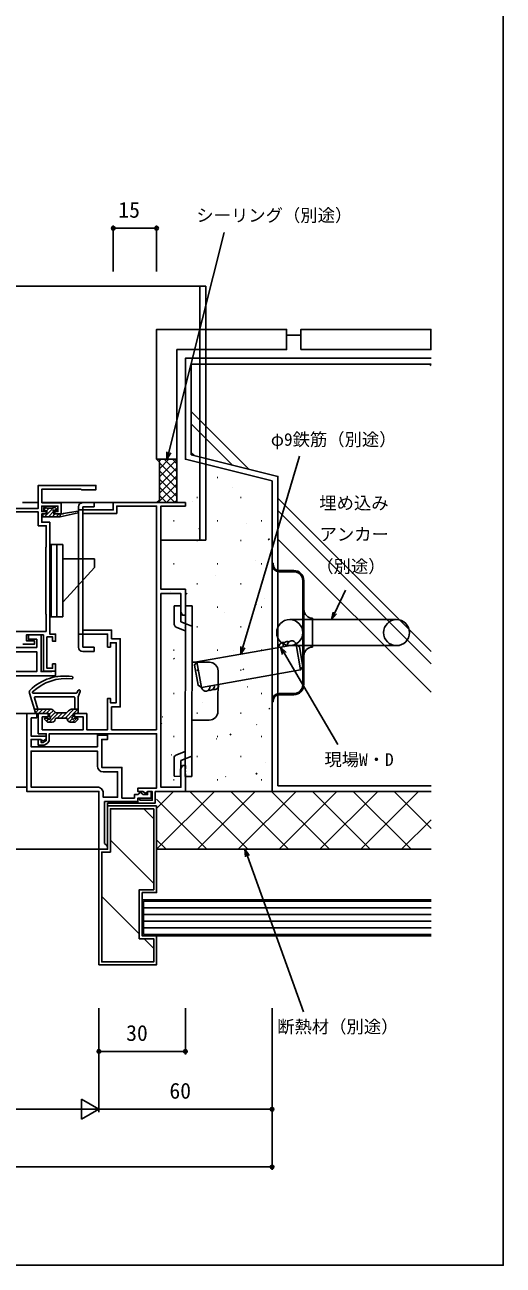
# Model space of a CAD drawing. Units: millimetres, scale not verified. Extents: x -437 to 438, y -681 to 678.
# Drawn here: x 272.5 to 438.2, y -681 to -251.6 of the extents above; entities that cross this region are included whole.
import ezdxf
from ezdxf.enums import TextEntityAlignment as Align

# ---------------------------------------------------------------- set-up
doc = ezdxf.new("R2010")
doc.units = ezdxf.units.MM
doc.header["$LTSCALE"] = 4
for name, color, linetype in [('0-2_YKK_11', 7, 'Continuous'), ('0-3_YKK_12', 2, 'Continuous'), ('0-4_YKK_13', 4, 'Continuous'), ('0-5_YKK_D', 6, 'Continuous'), ('0-6_YKK_ZWAK', 7, 'Continuous'), ('0-7_YSS_K', 3, 'Continuous')]:
    doc.layers.add(name, color=color, linetype=linetype)
doc.styles.add('ＭＳ ゴシック', font='')
doc.styles.get('ＭＳ ゴシック').set_extended_font_data('MS Gothic')

msp = doc.modelspace()

# ---------------------------------------------------------------- linework, layer by layer
at = {"layer": '0-2_YKK_11'}
for points in [[(195.167, -419.009), (277.167, -419.009), (277.167, -411.009), (297.167, -411.009), (297.167, -412.509), (292.167, -412.509), (291.967, -412.309), (278.467, -412.309), (278.467, -417.009), (285.167, -417.009), (285.167, -420.909), (282.867, -420.909), (282.867, -420.109), (283.967, -420.109), (283.967, -418.209), (278.367, -418.209), (278.367, -420.109), (279.867, -420.109), (279.867, -420.909), (278.367, -420.909), (278.367, -423.809), (281.167, -423.809), (281.167, -462.509), (283.167, -462.509), (283.167, -465.009), (282.167, -465.009), (282.167, -463.509), (280.167, -463.509), (280.167, -474.309), (282.167, -474.309), (282.167, -472.809), (283.167, -472.809), (283.167, -475.309), (278.967, -475.309), (278.967, -462.809), (273.067, -462.809), (273.067, -464.809), (275.867, -464.809), (275.867, -466.009), (271.867, -466.009)], [(280.217, -500.4), (279.167, -501.006), (277.167, -501.006), (277.167, -499.006), (278.167, -499.006), (278.167, -500.006), (278.899, -500.006), (279.967, -499.389), (279.967, -497.006), (277.167, -497.006), (277.167, -490.006), (280.567, -490.006), (280.567, -491.206), (278.567, -491.206), (278.567, -495.606), (292.767, -495.606), (292.767, -491.206), (289.767, -491.206), (289.767, -490.006), (293.967, -490.006), (293.967, -495.606), (301.167, -495.606), (301.167, -484.806), (302.167, -484.806), (302.167, -486.306), (304.167, -486.306), (304.167, -465.506), (302.167, -465.506), (302.167, -467.006), (301.167, -467.006), (301.167, -462.506), (291.167, -462.506), (291.167, -419.506), (303.167, -419.506), (303.167, -417.006), (328.167, -417.006), (328.167, -418.206), (319.667, -418.206), (319.667, -447.006), (328.167, -447.006)], [(319.667, -448.506), (319.667, -515.506), (326.567, -515.506), (326.567, -509.045), (327.167, -508.006), (328.167, -508.006), (328.167, -509.048), (328.047, -509.231), (328.047, -509.781), (328.167, -509.964), (328.167, -510.048), (328.047, -510.231), (328.047, -510.781), (328.167, -510.964), (328.167, -517.006), (317.667, -517.006), (317.667, -521.006), (311.667, -521.006), (311.667, -519.576), (312.112, -519.457), (312.429, -520.006), (316.667, -520.006), (316.667, -517.006), (315.067, -517.006), (314.767, -517.306), (314.317, -517.566), (313.347, -517.006), (311.667, -517.006), (311.667, -515.806), (318.167, -515.806), (318.167, -497.006), (280.967, -497.006), (280.967, -499.101)], [(328.167, -447.006), (328.167, -456.006), (327.167, -456.006), (326.567, -454.967), (326.567, -448.506), (319.667, -448.506)], [(214.167, -477.009), (283.167, -477.009), (283.167, -475.309), (281.967, -475.309), (281.743, -475.409), (281.52, -475.509), (278.167, -475.509), (278.167, -462.809), (273.767, -462.809), (273.767, -464.309), (276.667, -464.309), (276.667, -467.109), (259.167, -467.109)], [(273.167, -489.992), (273.167, -516.992), (298.167, -516.992), (298.167, -536.992), (301.167, -536.992), (301.167, -535.992), (300.667, -535.492), (300.167, -534.992), (300.167, -520.492), (311.667, -520.492), (311.667, -519.292), (316.267, -519.292), (316.267, -516.992), (315.067, -516.992), (315.067, -518.092), (313.467, -518.092), (313.167, -517.792), (312.667, -517.292), (312.467, -517.292), (311.967, -517.792), (311.667, -518.092), (310.467, -518.092), (310.467, -519.292), (306.167, -519.292), (306.167, -508.692), (299.167, -508.692), (299.167, -498.992), (301.167, -498.992), (301.167, -497.492), (297.667, -497.492), (297.667, -501.492), (274.667, -501.492), (274.667, -498.992), (278.171, -498.992), (278.467, -499.242), (278.913, -499.452), (279.967, -498.843), (279.967, -497.792), (274.667, -497.792), (274.667, -491.492)], [(274.667, -491.492), (276.667, -491.492), (276.667, -489.992), (273.167, -489.992)], [(297.667, -515.492), (274.667, -515.492), (274.667, -502.992), (297.667, -502.992), (297.667, -508.192)], [(299.667, -510.192), (304.667, -510.192), (304.667, -518.992), (299.667, -518.992), (299.667, -517.492)]]:
    msp.add_lwpolyline(points, dxfattribs=at)
for points in [[(279.967, -461.609), (221.567, -461.609), (221.567, -420.209), (277.167, -420.209), (277.167, -425.009), (279.967, -425.009), (279.967, -432.309), (279.767, -432.509), (279.767, -455.509), (279.967, -455.709)], [(318.167, -495.606), (318.167, -418.206), (304.367, -418.206), (304.367, -420.706), (292.567, -420.706), (292.567, -461.106), (302.567, -461.106), (302.567, -464.106), (305.567, -464.106), (305.567, -487.706), (302.567, -487.706), (302.567, -495.606)], [(259.167, -468.609), (276.667, -468.609), (276.667, -475.509), (259.167, -475.509)]]:
    msp.add_lwpolyline(points, close=True, dxfattribs=at)
for centre, radius, start, end in [((279.467, -499.101), 1.5, 299.99999, 0.00001), ((299.667, -508.192), 2, 180, 270), ((297.667, -517.492), 2, 359.99998, 90.00002)]:
    msp.add_arc(centre, radius, start, end, dxfattribs=at)
at = {"layer": '0-3_YKK_12'}
for p, q in [((335.166, -342.006), (2.2, -342.006)), ((333.166, -342.006), (333.166, -357.006)), ((333.166, -357.006), (333.166, -430.01)), ((271.667, -417.006), (277.167, -417.006)), ((278.724, -417.006), (303.467, -417.006)), ((319.667, -430.012), (335.166, -430.012)), ((259.463, -490.006), (273.167, -490.006)), ((258.422, -515.506), (273.167, -515.506)), ((301.167, -537.006), (301.167, -521.002)), ((311.967, -521.002), (301.167, -521.002)), ((2.2, -537.006), (301.167, -537.006))]:
    msp.add_line(p, q, dxfattribs=at)
msp.add_lwpolyline([(335.166, -342.006), (335.166, -357.006), (335.166, -430.01)], dxfattribs=at)
at = {"layer": '0-4_YKK_13'}
for p, q in [((279.069, -419.469), (279.832, -418.706)), ((279.326, -421.906), (282.526, -418.706)), ((280.079, -419.806), (280.979, -418.906)), ((280.673, -421.906), (282.502, -420.078)), ((282.841, -419.739), (283.433, -419.146)), ((284.767, -421.906), (291.033, -420.499)), ((291.033, -420.499), (290.919, -419.91)), ((291.067, -418.506), (291.067, -467.006)), ((292.567, -417.006), (296.567, -417.006)), ((292.567, -418.506), (292.567, -467.006)), ((292.567, -418.506), (296.567, -418.506)), ((296.567, -417.006), (296.567, -418.506)), ((278.79, -421.095), (278.958, -420.927)), ((282.02, -421.906), (283.02, -420.906)), ((283.367, -421.906), (284.367, -420.906)), ((284.714, -421.906), (284.767, -421.853)), ((284.854, -420.892), (284.767, -420.906)), ((281.167, -431.509), (281.167, -456.509)), ((281.667, -431.509), (281.167, -431.509)), ((281.667, -431.509), (281.667, -456.509)), ((285.667, -431.509), (281.667, -431.509)), ((283.667, -431.509), (283.667, -456.509)), ((285.667, -431.509), (285.667, -456.509)), ((296.667, -436.509), (285.667, -436.509)), ((358.167, -438.002), (358.167, -438.502)), ((358.567, -438.002), (358.167, -438.002)), ((358.567, -438.002), (358.567, -438.502)), ((296.667, -439.509), (287.042, -450.009)), ((358.167, -438.502), (358.167, -485.502)), ((365.667, -440.502), (360.567, -440.502)), ((365.667, -440.902), (360.567, -440.902)), ((368.767, -454.002), (368.767, -444.002)), ((369.167, -454.002), (369.167, -444.002)), ((287.042, -450.009), (285.667, -451.509)), ((324.281, -459.129), (324.291, -452.753)), ((324.292, -452.752), (326.592, -452.756)), ((326.591, -452.756), (326.583, -458.256)), ((328.071, -511.758), (328.167, -452.758)), ((328.165, -452.758), (330.463, -452.762)), ((330.371, -511.762), (330.463, -452.762)), ((368.767, -454.002), (368.767, -470.002)), ((369.167, -470.002), (369.167, -454.002)), ((281.667, -456.509), (281.167, -456.509)), ((285.667, -456.509), (281.667, -456.509)), ((401.267, -457.502), (364.267, -457.502)), ((372.167, -457.002), (372.167, -467.002)), ((324.905, -460.057), (328.078, -461.345)), ((292.567, -467.006), (296.567, -467.006)), ((296.567, -467.006), (296.567, -468.506)), ((401.267, -466.502), (364.267, -466.502)), ((292.567, -468.506), (296.567, -468.506)), ((330.435, -472.262), (336.435, -472.272)), ((368.767, -480.002), (368.767, -470.002)), ((369.167, -480.002), (369.167, -470.002)), ((339.407, -489.276), (339.43, -475.277)), ((274.112, -482.909), (276.176, -489.79)), ((275.426, -483.004), (290.24, -483.004)), ((275.444, -483.004), (275.444, -483.004)), ((277.043, -488.504), (275.869, -484.59)), ((276.157, -484.204), (289.541, -484.204)), ((289.841, -484.504), (289.841, -488.504)), ((290.499, -482.855), (290.995, -482.003)), ((291.041, -484.204), (291.717, -482.341)), ((291.041, -489.704), (291.041, -484.204)), ((360.567, -483.102), (365.667, -483.102)), ((360.567, -483.502), (365.667, -483.502)), ((275.806, -488.504), (281.205, -488.504)), ((275.858, -488.727), (276.081, -488.504)), ((276.168, -489.764), (277.428, -488.504)), ((277.275, -490.004), (278.775, -488.504)), ((278.622, -490.004), (280.122, -488.504)), ((279.969, -490.004), (281.453, -488.52)), ((281.04, -490.28), (282.411, -488.909)), ((283.187, -489.658), (282.619, -489.09)), ((286.451, -491.604), (289.551, -488.504)), ((287.094, -489.658), (287.662, -489.09)), ((287.252, -492.151), (290.898, -488.504)), ((289.076, -488.504), (291.041, -488.504)), ((358.167, -485.502), (358.167, -486.002)), ((358.167, -486.002), (358.567, -486.002)), ((358.567, -485.502), (358.567, -486.002)), ((276.464, -490.006), (280.741, -490.006)), ((279.348, -491.972), (279.716, -491.604)), ((280.229, -492.916), (279.429, -492.116)), ((280.408, -491.604), (279.641, -491.604)), ((279.99, -492.677), (280.769, -491.898)), ((282.041, -493.004), (280.441, -493.004)), ((281.01, -493.004), (284.21, -489.804)), ((281.041, -490.304), (281.041, -490.972)), ((281.335, -491.333), (283.098, -489.569)), ((282.44, -492.921), (282.958, -492.404)), ((283.04, -492.004), (283.04, -491.904)), ((286.94, -491.604), (283.34, -491.604)), ((286.74, -489.804), (283.54, -489.804)), ((283.757, -491.604), (285.557, -489.804)), ((285.104, -491.604), (286.95, -489.758)), ((287.24, -492.004), (287.24, -491.904)), ((287.832, -492.917), (288.914, -491.835)), ((289.841, -493.004), (288.241, -493.004)), ((289.092, -493.004), (290.492, -491.604)), ((289.241, -490.304), (289.241, -490.972)), ((289.541, -490.004), (290.741, -490.004)), ((289.873, -491.604), (290.641, -491.604)), ((290.053, -492.916), (290.853, -492.116)), ((290.745, -490.004), (291.041, -489.709)), ((330.404, -492.262), (336.402, -492.272)), ((324.207, -505.374), (324.197, -511.752)), ((324.834, -504.448), (328.011, -503.171)), ((326.497, -511.755), (326.506, -506.255)), ((326.506, -506.255), (328.007, -505.651)), ((328.007, -505.651), (330.309, -504.726)), ((324.197, -511.752), (326.497, -511.755)), ((328.071, -511.758), (330.371, -511.762))]:
    msp.add_line(p, q, dxfattribs=at)
for points in [[(282.779, -419.67), (283.03, -419.806), (283.545, -419.806), (283.705, -419.418), (282.993, -418.706), (282.269, -418.706), (282.069, -418.906), (280.069, -418.906), (279.869, -418.706), (279.069, -418.706), (279.069, -419.806), (280.169, -419.806), (280.169, -420.906), (278.769, -420.906), (278.769, -421.906)], [(278.769, -421.906), (284.767, -421.906), (284.767, -420.906), (282.569, -420.906), (282.569, -420.267), (282.433, -420.016)], [(290.919, -419.91), (285.88, -420.726), (285.647, -420.915), (285.134, -420.999), (284.854, -420.892)], [(296.667, -436.509), (296.667, -438.009), (296.667, -439.509)], [(326.583, -458.256), (328.082, -458.864), (330.38, -459.797)]]:
    msp.add_lwpolyline(points, dxfattribs=at)
msp.add_circle((364.267, -462.002), 4.5, dxfattribs=at)
for centre, radius, start, end in [((282.569, -419.806), 0.25, 33.05573, 236.94427), ((292.567, -418.506), 1.5, 90, 180), ((360.567, -438.502), 2.4, 180, 270), ((360.567, -438.502), 2, 180, 270), ((365.667, -444.002), 3.5, 0, 90), ((365.667, -444.002), 3.1, 0, 90), ((372.167, -454.002), 3, 180, 270), ((325.281, -459.131), 1, 179.90534, 247.9075), ((401.267, -462.002), 4.5, 90, 270), ((401.267, -462.002), 4.5, 270, 90), ((292.567, -467.006), 1.5, 180, 270), ((372.167, -470.002), 3, 90, 180), ((336.43, -475.272), 3, 359.90656, 89.9066), ((286.304, -494.014), 17, 81.30206, 134.59938), ((286.842, -494.893), 17, 83.49075, 133.12521), ((288.814, -477.605), 0.4, 263.49075, 81.30206), ((365.667, -480.002), 3.1, 270, 0), ((365.667, -480.002), 3.5, 270, 0), ((275.07, -482.621), 1, 134.59938, 196.69877), ((275.426, -482.704), 0.3, 133.12521, 270), ((276.157, -484.504), 0.3, 90, 196.69854), ((289.541, -484.504), 0.3, 0, 90), ((290.24, -482.704), 0.3, 270, 329.7923), ((291.341, -482.204), 0.4, 340.0565, 149.7923), ((360.567, -485.502), 2.4, 90, 180), ((360.567, -485.502), 2, 90, 180), ((281.205, -490.504), 2, 45, 90), ((289.076, -490.504), 2, 90, 135), ((336.407, -489.272), 3, 269.90689, 359.90656), ((276.464, -489.704), 0.3, 196.69877, 270), ((279.641, -491.904), 0.3, 90, 225), ((280.441, -492.704), 0.3, 225, 270), ((280.408, -491.904), 0.3, 25.37693, 90), ((281.041, -491.604), 0.4, 205.37693, 64.62307), ((280.741, -490.304), 0.3, 0, 90), ((281.341, -490.972), 0.3, 180, 244.62307), ((282.041, -492.004), 1, 270, 0), ((283.34, -491.904), 0.3, 89.99958, 180), ((283.54, -489.304), 0.5, 225, 270), ((286.74, -489.304), 0.5, 270, 315), ((286.94, -491.904), 0.3, 0, 89.99958), ((288.241, -492.004), 1, 180, 270), ((289.241, -491.604), 0.4, 115.37693, 334.62307), ((288.941, -490.972), 0.3, 295.37693, 0), ((289.541, -490.304), 0.3, 90, 180), ((289.873, -491.904), 0.3, 90, 154.62307), ((289.841, -492.704), 0.3, 270, 315), ((290.641, -491.904), 0.3, 315, 90), ((290.741, -489.704), 0.3, 270, 0), ((325.207, -505.376), 1, 111.90869, 179.90534)]:
    msp.add_arc(centre, radius, start, end, dxfattribs=at)
at = {"layer": '0-5_YKK_D'}
for p, q in [((303.167, -337.006), (303.167, -321.006)), ((303.167, -322.006), (318.167, -322.006)), ((318.167, -337.006), (318.167, -321.006)), ((298.167, -592), (298.167, -628)), ((298.167, -592), (298.167, -608)), ((298.167, -592), (298.167, -628)), ((328.167, -592), (328.167, -608)), ((358.167, -592), (358.167, -648)), ((358.167, -592), (358.167, -628)), ((298.167, -607), (328.167, -607)), ((298.167, -627), (292.105, -623.5)), ((292.105, -623.5), (292.105, -630.5)), ((-289.767, -627), (291.167, -627)), ((298.167, -627), (286.043, -627)), ((298.167, -627), (292.105, -630.5)), ((298.167, -627), (358.167, -627)), ((358.167, -647), (-356.767, -647))]:
    msp.add_line(p, q, dxfattribs=at)
for points in [[(321.756, -402.002), (322.38, -399.53), (341.569, -323.504)], [(323.043, -399.697), (321.756, -402.002), (321.718, -399.363)], [(347.319, -469.465), (348.045, -467.02), (367.671, -400.881)], [(378.792, -457.502), (379.886, -455.199), (383.639, -447.303)], [(380.504, -455.492), (378.792, -457.502), (379.269, -454.906)], [(348.7, -467.214), (347.319, -469.465), (347.389, -466.825)], [(361.817, -469.563), (361.11, -467.02), (362.994, -468.869)], [(361.11, -467.02), (362.405, -469.216), (380.986, -500.728)], [(348.945, -539.633), (348.723, -537.002), (350.23, -539.17)], [(348.723, -537.002), (349.588, -539.401), (369.013, -593.321)]]:
    msp.add_lwpolyline(points, dxfattribs=at)
for centre in [(303.167, -322.006), (318.167, -322.006), (298.167, -607), (328.167, -607), (358.167, -627), (358.167, -647)]:
    msp.add_circle(centre, 0.637, dxfattribs=at)
at = {"layer": '0-6_YKK_ZWAK'}
msp.add_lwpolyline([(-436.8, -681), (438.2, -681), (438.2, 644)], dxfattribs=at)
at = {"layer": '0-7_YSS_K'}
for p, q in [((363.167, -359.002), (368.167, -359.002)), ((413.202, -359.002), (413.167, -359.002)), ((412.695, -369.002), (413.202, -369.509)), ((330.167, -385.469), (350.129, -405.431)), ((330.167, -389.712), (344.472, -404.017)), ((319.167, -403.002), (318.167, -402.002)), ((318.895, -402.731), (319.624, -402.002)), ((319.167, -405.287), (322.452, -402.002)), ((319.167, -408.116), (325.167, -402.116)), ((319.167, -403.002), (319.167, -416)), ((325.167, -409.21), (319.167, -403.21)), ((325.167, -406.382), (320.787, -402.002)), ((325.167, -403.553), (323.616, -402.002)), ((325.167, -402.002), (325.167, -417.006)), ((330.167, -399.612), (331.273, -400.717)), ((319.167, -410.944), (325.167, -404.944)), ((325.167, -412.039), (319.167, -406.039)), ((319.167, -413.773), (325.167, -407.773)), ((318.762, -417.006), (325.167, -410.601)), ((325.167, -414.867), (319.167, -408.867)), ((324.477, -417.006), (319.167, -411.696)), ((339.177, -408.297), (339.427, -408.297)), ((344.28, -411.648), (344.327, -411.631)), ((319.167, -416.002), (318.167, -417.006)), ((321.649, -417.006), (319.167, -414.524)), ((321.59, -417.006), (325.167, -413.43)), ((324.419, -417.006), (325.167, -416.258)), ((330.58, -416.499), (330.612, -416.488)), ((332.052, -415.172), (332.302, -415.172)), ((347.252, -415.172), (347.502, -415.172)), ((360.167, -415.469), (413.202, -468.504)), ((318.821, -417.006), (318.493, -416.679)), ((360.167, -419.712), (413.202, -472.747)), ((323.977, -423.247), (324.227, -423.247)), ((339.177, -423.247), (339.427, -423.247)), ((349.16, -424.125), (349.207, -424.108)), ((354.377, -423.247), (354.627, -423.247)), ((332.805, -426.131), (333.222, -425.855)), ((332.052, -430.122), (332.302, -430.122)), ((333.559, -429.649), (333.606, -429.632)), ((347.252, -430.122), (347.502, -430.122)), ((356.819, -429.826), (357.236, -429.55)), ((360.167, -429.612), (413.202, -482.647)), ((352.39, -437.186), (352.437, -437.169)), ((323.977, -438.197), (324.227, -438.197)), ((338.439, -442.126), (338.486, -442.109)), ((339.177, -438.197), (339.427, -438.197)), ((354.377, -438.197), (354.627, -438.197)), ((332.052, -445.072), (332.302, -445.072)), ((347.252, -445.072), (347.502, -445.072)), ((322.838, -447.65), (322.885, -447.634)), ((328.383, -448.647), (328.8, -448.371)), ((355.384, -450.33), (355.432, -450.313)), ((323.977, -453.147), (324.227, -453.147)), ((339.177, -453.147), (339.427, -453.147)), ((341.669, -455.187), (341.716, -455.17)), ((352.397, -452.342), (352.813, -452.066)), ((354.377, -453.147), (354.627, -453.147)), ((327.718, -460.127), (327.765, -460.11)), ((332.052, -460.022), (332.302, -460.022)), ((347.252, -460.022), (347.502, -460.022)), ((366.45, -466.073), (332.146, -472.155)), ((323.961, -471.163), (324.378, -470.887)), ((323.977, -468.097), (324.227, -468.097)), ((339.177, -468.097), (339.427, -468.097)), ((344.663, -468.331), (344.711, -468.315)), ((354.377, -468.097), (354.627, -468.097)), ((330.948, -473.188), (330.995, -473.171)), ((332.052, -474.972), (332.302, -474.972)), ((368.021, -474.935), (333.717, -481.016)), ((347.252, -474.972), (347.502, -474.972)), ((347.974, -474.858), (348.391, -474.582)), ((349.543, -480.808), (349.59, -480.791)), ((323.977, -483.047), (324.227, -483.047)), ((339.177, -483.047), (339.427, -483.047)), ((354.377, -483.047), (354.627, -483.047)), ((333.942, -486.332), (333.99, -486.316)), ((356.999, -488.474), (357.416, -488.198)), ((319.735, -493.549), (319.956, -493.403)), ((320.227, -491.189), (320.274, -491.173)), ((332.052, -489.922), (332.302, -489.922)), ((347.252, -489.922), (347.502, -489.922)), ((323.977, -497.997), (324.227, -497.997)), ((339.177, -497.997), (339.427, -497.997)), ((343.552, -497.374), (343.969, -497.098)), ((352.773, -493.869), (352.82, -493.852)), ((354.377, -497.997), (354.627, -497.997)), ((338.822, -498.809), (338.869, -498.793)), ((323.221, -504.334), (323.269, -504.317)), ((332.052, -504.872), (332.302, -504.872)), ((347.252, -504.872), (347.502, -504.872)), ((352.576, -510.99), (352.993, -510.714)), ((355.768, -507.013), (355.815, -506.997)), ((323.977, -512.947), (324.227, -512.947)), ((339.177, -512.947), (339.427, -512.947)), ((342.052, -511.87), (342.099, -511.853)), ((354.377, -512.947), (354.627, -512.947)), ((338.165, -517.002), (318.167, -537)), ((324.023, -517.002), (318.167, -522.858)), ((335.564, -537.002), (318.167, -519.605)), ((358.167, -517.002), (327.667, -517.002)), ((349.706, -537.002), (329.706, -517.002)), ((352.307, -517.002), (332.307, -537.002)), ((363.848, -537.002), (343.848, -517.002)), ((366.449, -517.002), (346.449, -537.002)), ((377.991, -537.002), (357.991, -517.002)), ((380.591, -517.002), (360.591, -537.002)), ((392.133, -537.002), (372.133, -517.002)), ((394.733, -517.002), (374.733, -537.002)), ((406.275, -537.002), (386.275, -517.002)), ((408.876, -517.002), (388.876, -537.002)), ((413.202, -529.787), (400.417, -517.002)), ((313.749, -523.002), (317.167, -526.42)), ((413.202, -526.818), (403.018, -537.002)), ((302.167, -533.871), (317.167, -548.871)), ((321.422, -537.002), (318.167, -533.747)), ((413.202, -537.002), (318.167, -537.002)), ((299.167, -553.322), (312.167, -566.322)), ((313.667, -557.302), (413.202, -557.302)), ((313.667, -559.602), (413.202, -559.602)), ((313.667, -561.902), (413.202, -561.902)), ((313.667, -564.202), (413.202, -564.202)), ((313.848, -568.002), (317.167, -571.322)), ((299.167, -575.772), (299.397, -576.002))]:
    msp.add_line(p, q, dxfattribs=at)
for points in [[(325.167, -364.002), (325.167, -402.002), (318.167, -402.002), (318.167, -357.002), (363.167, -357.002), (363.167, -364.002)], [(368.167, -364.002), (368.167, -357.002), (413.167, -357.002), (413.167, -364.002)], [(366.45, -466.073), (368.021, -474.935), (368.831, -473.775), (367.609, -466.883)], [(333.717, -481.013), (332.146, -472.152), (331.335, -473.311), (332.557, -480.203)], [(318.167, -522.002), (301.167, -522.002), (301.167, -537.002), (298.167, -537.002), (298.167, -577.002), (318.167, -577.002), (318.167, -567.002), (313.167, -567.002), (313.167, -552.002), (318.167, -552.002)], [(317.167, -523.002), (302.167, -523.002), (302.167, -538.002), (299.167, -538.002), (299.167, -576.002), (317.167, -576.002), (317.167, -568.002), (312.167, -568.002), (312.167, -551.002), (317.167, -551.002)]]:
    msp.add_lwpolyline(points, close=True, dxfattribs=at)
for points in [[(413.202, -367.002), (328.167, -367.002), (328.167, -402.002), (358.167, -409.502), (358.167, -517.002), (413.202, -517.002)], [(413.202, -369.002), (330.167, -369.002), (330.167, -400.441), (360.167, -407.941), (360.167, -515.002), (413.202, -515.002)], [(413.202, -567.002), (313.167, -567.002), (313.167, -554.502), (413.202, -554.502)], [(413.202, -566.502), (313.667, -566.502), (313.667, -555.002), (413.202, -555.002)]]:
    msp.add_lwpolyline(points, dxfattribs=at)
for centre, start, end in [((362.02, -466.858), 70.04391, 190.04392), ((363.497, -466.596), 70.04391, 190.04392), ((364.974, -466.334), 10.04394, 190.04392), ((335.192, -480.749), 190.04394, 10.04392), ((336.669, -480.488), 250.04391, 10.04392), ((338.146, -480.226), 250.04391, 10.04392)]:
    msp.add_arc(centre, 1.5, start, end, dxfattribs=at)

# ---------------------------------------------------------------- texts
at = {"layer": '0-5_YKK_D', "style": 'ＭＳ ゴシック'}
for s, height, p in [('15', 5.499, (304.914, -320.006)), ('シーリング（別途）', 4.399, (331.932, -321.038)), ('φ9鉄筋（別途）', 4.399, (357.73, -398.642)), ('埋め込み', 4.399, (374.511, -420.638)), ('アンカー', 4.399, (374.613, -431.456)), ('（別途）', 4.399, (373.454, -442.581)), ('現場W・D', 4.399, (376.286, -509.452)), ('断熱材（別途）', 4.399, (359.927, -601.953)), ('30', 5.499, (307.627, -605)), ('60', 5.499, (322.606, -625))]:
    msp.add_text(s, height=height, dxfattribs=at).set_placement(p, align=Align.BOTTOM_LEFT)

doc.saveas('drawing.dxf')
